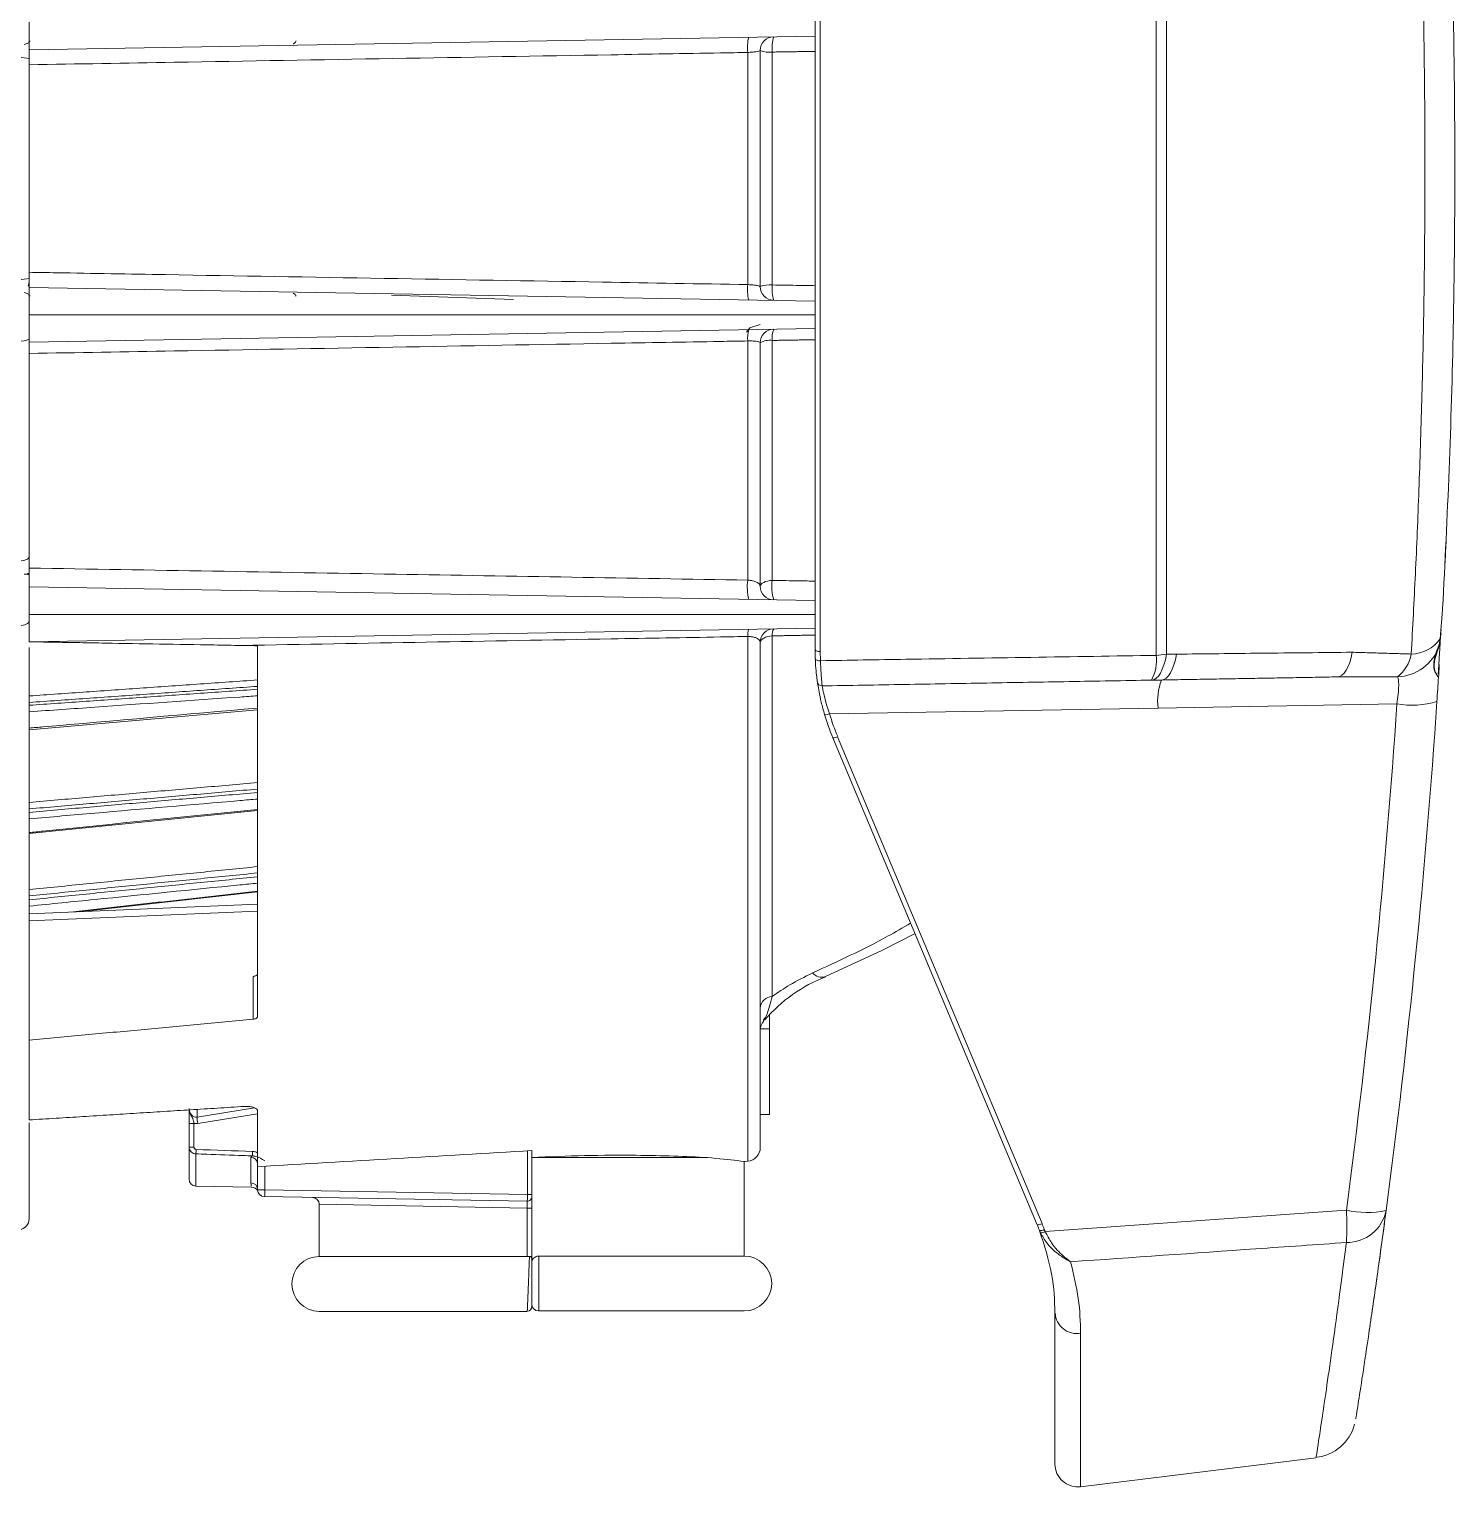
# Model space of a CAD drawing. Extents: x 11 to 120, y 2 to 94.
# Drawn here: x 96.511 to 99.631, y 37.634 to 40.824 of the extents above; entities that cross this region are included whole.
import ezdxf

# ---------------------------------------------------------------- set-up
doc = ezdxf.new("R2010")
doc.units = 0
doc.header["$MEASUREMENT"] = 0
doc.linetypes.add('SLD-Solid', pattern=[0])
doc.layers.add('OBJECT', color=7, linetype='CONTINUOUS')

msp = doc.modelspace()

# ---------------------------------------------------------------- linework, layer by layer
at = {"layer": 'OBJECT', "color": 7, "linetype": 'SLD-Solid', "lineweight": 15}
for p, q in [((98.2313, 39.4664), (98.2313, 41.5724)), ((98.2426, 41.5768), (98.2426, 39.462)), ((98.9779, 39.4535), (98.9779, 41.5853)), ((99.0002, 41.5828), (99.0002, 39.456)), ((98.2313, 40.8089), (96.5113, 40.7789)), ((98.084, 40.2649), (98.084, 40.7729)), ((98.1113, 40.7774), (98.1113, 40.2605)), ((98.1377, 40.7738), (98.1377, 40.2641)), ((96.5113, 40.7588), (96.5113, 40.746)), ((96.5113, 40.746), (96.5113, 40.2918)), ((96.5113, 40.2918), (96.5113, 40.279)), ((98.2313, 40.2289), (96.5113, 40.2589)), ((97.5713, 40.2326), (97.304, 40.2419)), ((98.2313, 40.1689), (96.5113, 40.1389)), ((96.5113, 40.1456), (96.5113, 40.1147)), ((98.084, 39.6182), (98.084, 40.1416)), ((98.1113, 40.1374), (98.1113, 39.6048)), ((98.1377, 40.1427), (98.1377, 39.6176)), ((96.5113, 40.1142), (96.5113, 39.6446)), ((99.6099, 39.6561), (99.6099, 39.6572)), ((98.2313, 39.5733), (96.5113, 39.6033)), ((98.2313, 39.5133), (96.5113, 39.4833)), ((98.084, 38.3465), (98.084, 39.4949)), ((98.1377, 39.4962), (98.1377, 38.7073)), ((99.6003, 39.4987), (99.6003, 39.5037)), ((96.5113, 39.471), (96.5113, 38.6219)), ((97.0113, 39.4746), (97.0113, 38.6637)), ((98.1113, 39.4817), (98.1113, 38.3764)), ((99.5972, 39.4315), (99.5974, 39.4336)), ((99.5956, 39.4054), (99.5956, 39.4058)), ((96.5113, 39.2909), (97.0113, 39.3346)), ((98.982, 39.3381), (98.2629, 39.3256)), ((99.5045, 39.3472), (98.982, 39.3381)), ((98.7174, 38.2072), (98.2703, 39.273)), ((98.2807, 39.2756), (98.7279, 38.2099)), ((96.5113, 39.0636), (97.0113, 39.1142)), ((96.6198, 38.8923), (97.0113, 38.9361)), ((97.0113, 38.9087), (96.5113, 38.8878)), ((97.0113, 38.8937), (96.5113, 38.8728)), ((97.0016, 38.6572), (97.0016, 38.7509)), ((98.1313, 38.6664), (98.1313, 38.6364)), ((98.1313, 38.6364), (98.1115, 38.6364)), ((98.1313, 38.6364), (98.1313, 38.4489)), ((96.5113, 38.6114), (96.5113, 38.6219)), ((96.5113, 38.4368), (96.5113, 38.6114)), ((96.8789, 38.4432), (97.0044, 38.4632)), ((96.8789, 38.4599), (96.8789, 38.4432)), ((97.0113, 38.4503), (96.8805, 38.4294)), ((97.0113, 38.456), (97.0113, 38.3348)), ((98.1113, 38.4489), (98.1313, 38.4489)), ((96.5113, 38.4306), (96.5113, 38.221)), ((96.8613, 38.4293), (96.872, 38.4293)), ((96.8613, 38.3775), (96.8613, 38.4293)), ((96.872, 38.4293), (96.872, 38.3775)), ((96.8613, 38.3775), (96.872, 38.3775)), ((96.8613, 38.3069), (96.8613, 38.3775)), ((96.8761, 38.3626), (96.8761, 38.2919)), ((96.9966, 38.299), (96.9966, 38.355)), ((97.602, 38.274), (97.602, 38.3692)), ((97.6113, 38.3698), (97.6113, 38.3625)), ((97.6113, 38.3625), (97.6113, 38.274)), ((97.9958, 38.3545), (97.6113, 38.3545)), ((98.0763, 38.3458), (98.084, 38.3465)), ((98.0763, 38.1389), (98.0763, 38.3458)), ((97.0113, 38.2841), (97.0113, 38.3348)), ((97.0273, 38.3357), (97.0273, 38.2841)), ((96.8761, 38.2919), (96.9972, 38.2898)), ((97.0113, 38.2841), (97.0273, 38.2841)), ((97.0273, 38.2841), (97.602, 38.274)), ((97.6012, 38.259), (97.0261, 38.2691)), ((97.1463, 38.2522), (97.1463, 38.138)), ((97.6011, 38.244), (97.1463, 38.2522)), ((97.602, 38.274), (97.6113, 38.274)), ((97.6113, 38.274), (97.6113, 38.269)), ((97.6113, 38.133), (97.6113, 38.269)), ((97.6011, 38.244), (97.6113, 38.244)), ((97.6011, 38.138), (97.6011, 38.244)), ((97.1463, 38.138), (97.6011, 38.138)), ((97.6063, 38.138), (97.6011, 38.138)), ((97.6113, 38.138), (97.6063, 38.138)), ((98.0763, 38.1389), (97.6263, 38.1389)), ((97.1463, 38.018), (97.6013, 38.018)), ((98.0763, 38.0189), (97.6263, 38.0189)), ((97.6263, 38.0189), (98.0503, 38.0189)), ((98.7563, 37.6839), (98.7563, 38.0138)), ((98.7563, 37.8266), (98.7563, 38.0138)), ((98.7563, 37.8184), (98.7563, 37.965)), ((98.8124, 37.9699), (98.8124, 37.6343)), ((98.8124, 37.6343), (99.3278, 37.6976))]:
    msp.add_line(p, q, dxfattribs=at)
at = {"layer": 'OBJECT', "color": 7, "linetype": 'SLD-Solid', "lineweight": 15, "flags": 128}
for points in [[(96.5113, 40.797), (96.5112, 40.7961), (96.5106, 40.7951), (96.5097, 40.7942), (96.5084, 40.7933), (96.5068, 40.7925), (96.5049, 40.7918), (96.5028, 40.7911), (96.5004, 40.7905)], [(96.5113, 40.2408), (96.5112, 40.2418), (96.5106, 40.2427), (96.5097, 40.2436), (96.5084, 40.2445), (96.5068, 40.2453), (96.5049, 40.246), (96.5028, 40.2467), (96.5004, 40.2473)], [(98.1113, 40.1779), (98.0882, 40.1706), (98.081, 40.1608)], [(96.5113, 39.6692), (96.5109, 39.6675), (96.5097, 39.6659), (96.5077, 39.6644), (96.5051, 39.6631), (96.5018, 39.6619), (96.498, 39.661), (96.4938, 39.6604), (96.4894, 39.66)], [(98.1377, 39.6176), (98.1324, 39.6171), (98.1274, 39.6162), (98.1228, 39.6149), (98.1189, 39.6133), (98.1157, 39.6115), (98.1133, 39.6094), (98.1118, 39.6071), (98.1113, 39.6048)], [(96.5113, 39.5288), (96.5109, 39.5269), (96.5097, 39.525), (96.5077, 39.5233), (96.5051, 39.5217), (96.5018, 39.5204), (96.498, 39.5193), (96.4938, 39.5186), (96.4894, 39.5181)], [(98.1377, 39.4962), (98.1324, 39.4956), (98.1274, 39.4946), (98.1228, 39.4932), (98.1189, 39.4914), (98.1157, 39.4892), (98.1133, 39.4869), (98.1118, 39.4844), (98.1113, 39.4817)], [(98.2313, 39.4664), (98.2316, 39.4655), (98.2322, 39.4646), (98.2333, 39.4638), (98.2347, 39.4631), (98.2364, 39.4626), (98.2384, 39.4622), (98.2405, 39.462), (98.2426, 39.462)], [(99.3741, 39.4064), (99.3792, 39.4074), (99.3842, 39.4102), (99.389, 39.4148), (99.3935, 39.4211), (99.3976, 39.4289), (99.4013, 39.4382), (99.4044, 39.4487), (99.4069, 39.4603)], [(98.2318, 39.4459), (98.232, 39.445), (98.2327, 39.4441), (98.2338, 39.4434), (98.2352, 39.4427), (98.2369, 39.4422), (98.2388, 39.4419), (98.2409, 39.4418), (98.243, 39.4419)], [(98.9674, 39.3993), (98.9726, 39.4003), (98.9777, 39.4033), (98.9825, 39.4082), (98.9871, 39.4148), (98.9912, 39.4231), (98.9948, 39.4328), (98.9978, 39.4439), (99.0002, 39.456)], [(98.9893, 39.3996), (98.9946, 39.4007), (98.9996, 39.4037), (99.0045, 39.4085), (99.009, 39.4151), (99.0131, 39.4234), (99.0167, 39.4331), (99.0197, 39.4441), (99.0221, 39.4562)], [(98.2544, 38.7505), (98.3788, 38.8083), (98.45, 38.8447)]]:
    msp.add_lwpolyline(points, dxfattribs=at)
at = {"layer": 'OBJECT', "color": 7, "linetype": 'SLD-Solid', "lineweight": 15}
for centre, radius, start, end in [((98.1822, 40.7836), 0.0988, 166.6502, 186.2039), ((98.1413, 40.7774), 0.03, 91, 180), ((98.2098, 40.784), 0.0728, 161.2778, 188.067), ((98.1318, 40.8286), 0.0552, 248.2911, 276.1629), ((96.4944, 40.7092), 0.0524, 71.1013, 95.4364), ((96.4944, 40.3286), 0.0524, 264.5636, 288.8987), ((98.1822, 40.2542), 0.0988, 173.7961, 193.3498), ((98.1318, 40.2092), 0.0552, 83.8371, 111.7089), ((98.1413, 40.2605), 0.03, 180, 269), ((98.2098, 40.2538), 0.0728, 171.933, 198.7222), ((98.1534, 40.1482), 0.0698, 164.9076, 185.4548), ((98.1413, 40.1374), 0.03, 91, 180), ((98.1879, 40.1488), 0.0506, 158.5305, 187.0062), ((96.4942, 40.177), 0.0358, 262.2153, 298.5928), ((98.1319, 40.1032), 0.0399, 81.6929, 121.0947), ((85.2395, 40.3771), 14.3885, 357.13206, 357.33185), ((96.5021, 39.5859), 0.0454, 78.314, 92.2382), ((98.1974, 39.6025), 0.1145, 172.1446, 193.5041), ((98.1413, 39.6048), 0.03, 180, 269), ((98.2217, 39.6022), 0.0854, 169.6709, 198.7179), ((98.1203, 39.4982), 0.0365, 159.8128, 185.2099), ((98.1413, 39.4817), 0.03, 91, 180), ((98.1636, 39.4991), 0.0261, 150.879, 186.3621), ((99.6005, 39.4978), 0.000966, 31.8447, 99.5198), ((99.6005, 39.4983), 0.000986, 32.6582, 99.8353), ((99.6011, 39.5074), 0.00107, 39.2293, 99.3104), ((99.5028, 39.5058), 0.0992, 271.8564, 340.7262), ((99.5351, 39.5354), 0.0789, 270.637, 324.3158), ((98.8857, 39.4431), 0.0928, 331.7877, 6.4197), ((98.9666, 39.6555), 0.2023, 273.1774, 279.5465), ((99.4551, 39.4712), 0.0822, 308.2544, 349.6747), ((86.4773, 40.2493), 13.1455, 356.31951, 356.43315), ((99.1097, 39.3541), 0.1287, 159.2944, 187.1549), ((98.2463, 39.3967), 0.01, 188.1824, 271), ((82.2665, 40.5073), 17.277, 352.45733, 356.14994), ((82.2543, 40.5194), 17.377, 352.45733, 356.14994), ((99.5369, 39.5368), 0.1923, 260.3251, 286.7068), ((98.2546, 39.3434), 0.0197, 262.4948, 294.769), ((98.7313, 39.4664), 0.5, 196.5572, 202.76), ((98.7326, 39.4652), 0.49, 196.5572, 202.76), ((98.2711, 39.2914), 0.0185, 267.3285, 301.2507), ((98.2464, 38.7775), 0.0282, 222.4508, 286.5671), ((98.3739, 38.4407), 0.3317, 111.0224, 139.7203), ((98.1388, 38.6798), 0.0275, 92.2886, 175.9862), ((98.1413, 38.633), 0.03, 137.3784, 179.9679), ((96.9882, 38.4486), 0.1095, 182.8091, 190.0826), ((98.0813, 38.3764), 0.03, 275, 0), ((96.8145, 38.3728), 0.0624, 350.5903, 359.5183), ((96.9966, 38.3402), 0.0148, 0.8588, 89.8729), ((96.9384, 38.3684), 0.062, 350.5612, 359.5579), ((96.8763, 38.3069), 0.015, 180, 269), ((96.9964, 38.284), 0.015, 0.1176, 89.1227), ((96.9982, 38.2752), 0.0145, 20.2639, 93.8353), ((97.0263, 38.2841), 0.015, 180, 269), ((96.9699, 38.2813), 0.0575, 347.6995, 2.7271), ((97.1313, 38.2522), 0.015, 0.0862, 89), ((97.6013, 38.269), 0.01, 269, 0), ((96.4863, 38.221), 0.025, 277, 0), ((99.4399, 38.4385), 0.2042, 257.0309, 281.6112), ((98.8925, 38.204), 0.5028, 355.9608, 4.0392), ((99.395, 38.2565), 0.0879, 269.3784, 348.1341), ((98.7183, 38.2256), 0.0185, 267.3285, 301.2507), ((98.2563, 38.0138), 0.5, 21.2102, 22.76), ((98.7237, 38.2134), 0.0187, 266.0972, 299.641), ((98.7243, 38.2098), 0.02, 270.8927, 301.8491), ((98.2576, 38.0126), 0.51, 21.2102, 22.76), ((97.1463, 38.078), 0.06, 90, 270), ((98.0763, 38.0789), 0.06, 270, 90), ((97.6008, 38.0288), 0.0105, 273.4971, 0.672), ((97.6263, 38.0339), 0.015, 180, 270), ((98.8044, 38.0174), 0.0481, 184.2989, 279.664), ((99.3181, 37.7954), 0.0971, 275.5743, 345.3623), ((98.8063, 37.6839), 0.05, 180, 277)]:
    msp.add_arc(centre, radius, start, end, dxfattribs=at)
for centre, major_axis, ratio, start_param, end_param in [((96.4963, 40.2743), (0, 0.025), 0.6, 4.158367, 4.712389), ((96.8763, 38.4612), (-0.002, 0.0181), 0.822743, 1.439441, 3.181279), ((96.8754, 38.4612), (-0.0053, 0.0318), 0.929595, 2.851712, 3.134424), ((115.0048, 40.4789), (37.5393, 0), 0.064085, 4.208421, 4.212173), ((80.3001, 40.5189), (30.3646, 0), 0.08615, 5.295177, 5.319034), ((97.6013, 38.274), (0.0002, 0.015), 0.044174, 3.141335, 4.713288)]:
    msp.add_ellipse(centre, major_axis=major_axis, ratio=ratio, start_param=start_param, end_param=end_param, dxfattribs=at)
for points, knots in [([(99.536, 39.4565), (99.5391, 39.5144), (99.5453, 39.6307), (99.5531, 39.8167), (99.5594, 40.0108), (99.5636, 40.2035), (99.5657, 40.3912), (99.5661, 40.573), (99.5647, 40.7567), (99.5606, 40.9909), (99.5536, 41.216), (99.5443, 41.4284), (99.5388, 41.5309), (99.536, 41.5823)], [0, 0, 0, 0, 0.088396, 0.177531, 0.26901, 0.361303, 0.442162, 0.523579, 0.606757, 0.690543, 0.843256, 0.921374, 1, 1, 1, 1]), ([(99.6046, 41.4829), (99.6095, 41.3869), (99.6194, 41.1927), (99.6271, 40.9269), (99.6306, 40.7045), (99.6316, 40.5286), (99.6308, 40.3508), (99.6275, 40.1255), (99.6197, 39.854), (99.6097, 39.6561), (99.6046, 39.5559)], [0, 0, 0, 0, 0.158308, 0.320393, 0.4075, 0.494607, 0.584228, 0.67385, 0.834938, 1, 1, 1, 1]), ([(96.5113, 40.8389), (96.5113, 40.8327), (96.5113, 40.8197), (96.5113, 40.802), (96.5113, 40.788), (96.5113, 40.7801), (96.5113, 40.7793), (96.5113, 40.7789)], [0, 0, 0, 0, 0.19834, 0.412972, 0.627088, 0.843128, 1, 1, 1, 1]), ([(96.5113, 40.7796), (96.5113, 40.7766), (96.5113, 40.7698), (96.5113, 40.7627), (96.5113, 40.7588)], [0, 0, 0, 0, 0.44355, 1, 1, 1, 1]), ([(96.5113, 40.746), (96.5113, 40.7494), (96.5113, 40.7561), (96.5113, 40.7656), (96.5113, 40.773), (96.5113, 40.778), (96.5113, 40.7786), (96.5113, 40.7789)], [0, 0, 0, 0, 0.201236, 0.402473, 0.603771, 0.805625, 1, 1, 1, 1]), ([(98.084, 40.7729), (98.064, 40.7726), (97.9645, 40.7709), (97.5462, 40.7637), (97.0419, 40.7551), (96.6173, 40.7478), (96.5113, 40.746)], [0, 0, 0, 0, 0.037994, 0.189972, 0.797883, 1, 1, 1, 1]), ([(97.0958, 40.7985), (97.0954, 40.7976), (97.0944, 40.7957), (97.0924, 40.7935), (97.0904, 40.7923), (97.0894, 40.792), (97.0892, 40.7919)], [0, 0, 0, 0, 0.341646, 0.685991, 0.955028, 1, 1, 1, 1]), ([(98.1113, 40.7774), (98.1113, 40.7772), (98.1111, 40.7766), (98.1085, 40.7756), (98.1024, 40.7744), (98.094, 40.7735), (98.0873, 40.7731), (98.084, 40.7729)], [0, 0, 0, 0, 0.09404, 0.324106, 0.551552, 0.776448, 1, 1, 1, 1]), ([(96.5113, 40.2918), (96.5313, 40.2915), (96.6308, 40.2898), (97.0491, 40.2826), (97.5534, 40.274), (97.978, 40.2667), (98.084, 40.2649)], [0, 0, 0, 0, 0.037994, 0.189972, 0.797883, 1, 1, 1, 1]), ([(96.5113, 40.2589), (96.5113, 40.2592), (96.5113, 40.2599), (96.5113, 40.2651), (96.5113, 40.2727), (96.5113, 40.2821), (96.5113, 40.2886), (96.5113, 40.2918)], [0, 0, 0, 0, 0.203185, 0.40639, 0.609063, 0.81092, 1, 1, 1, 1]), ([(96.5113, 40.2589), (96.5113, 40.2583), (96.5113, 40.2572), (96.5113, 40.2475), (96.5113, 40.2327), (96.5113, 40.2155), (96.5113, 40.2038), (96.5113, 40.1989)], [0, 0, 0, 0, 0.19834, 0.412972, 0.627088, 0.843128, 1, 1, 1, 1]), ([(98.084, 40.2649), (98.0852, 40.2648), (98.0898, 40.2646), (98.0974, 40.264), (98.1051, 40.2629), (98.1103, 40.2617), (98.111, 40.2609), (98.1113, 40.2605)], [0, 0, 0, 0, 0.083576, 0.309293, 0.537976, 0.768631, 1, 1, 1, 1]), ([(98.1377, 40.2641), (98.1575, 40.2637), (98.1887, 40.2632), (98.22, 40.2627), (98.2313, 40.2625)], [0, 0, 0, 0, 0.635541, 1, 1, 1, 1]), ([(97.0892, 40.2459), (97.0894, 40.2459), (97.0904, 40.2455), (97.0924, 40.2443), (97.0944, 40.2421), (97.0954, 40.2402), (97.0958, 40.2393)], [0, 0, 0, 0, 0.044972, 0.314009, 0.658354, 1, 1, 1, 1]), ([(96.5113, 40.1989), (96.5113, 40.1927), (96.5113, 40.1797), (96.5113, 40.162), (96.5113, 40.148), (96.5113, 40.1401), (96.5113, 40.1393), (96.5113, 40.1389)], [0, 0, 0, 0, 0.19834, 0.412972, 0.627088, 0.843128, 1, 1, 1, 1]), ([(96.5113, 40.1989), (96.9213, 40.1989), (97.3722, 40.1989), (97.8641, 40.1989), (97.9871, 40.1989), (98.1096, 40.1989), (98.1909, 40.1989), (98.2313, 40.1989)], [0, 0, 0, 0, 0.71491, 0.786401, 0.857893, 0.929384, 1, 1, 1, 1]), ([(98.084, 40.1416), (98.064, 40.1412), (97.9644, 40.1395), (97.546, 40.1322), (97.0417, 40.1234), (96.6171, 40.116), (96.5113, 40.1142)], [0, 0, 0, 0, 0.038008, 0.190039, 0.798163, 1, 1, 1, 1]), ([(96.5113, 40.1142), (96.5113, 40.1174), (96.5113, 40.1239), (96.5113, 40.1319), (96.5113, 40.1372), (96.5113, 40.1388), (96.5113, 40.1389), (96.5113, 40.1389)], [0, 0, 0, 0, 0.240895, 0.481776, 0.723046, 0.965176, 1, 1, 1, 1]), ([(98.1113, 40.1374), (98.1113, 40.1376), (98.1111, 40.1385), (98.1084, 40.1397), (98.1023, 40.1409), (98.0939, 40.1416), (98.0873, 40.1416), (98.084, 40.1416)], [0, 0, 0, 0, 0.104475, 0.335959, 0.561004, 0.781448, 1, 1, 1, 1]), ([(96.5113, 39.6692), (96.5113, 39.661), (96.5113, 39.6483), (96.5113, 39.6351), (96.5113, 39.6304)], [0, 0, 0, 0, 0.642386, 1, 1, 1, 1]), ([(96.5113, 39.6446), (96.7789, 39.6401), (97.3032, 39.6313), (97.8273, 39.6225), (98.084, 39.6182)], [0, 0, 0, 0, 0.510403, 1, 1, 1, 1]), ([(96.5113, 39.6033), (96.5113, 39.6036), (96.5113, 39.6043), (96.5113, 39.6095), (96.5113, 39.6171), (96.5113, 39.6266), (96.5113, 39.6362), (96.5113, 39.642), (96.5113, 39.6446)], [0, 0, 0, 0, 0.173469, 0.346958, 0.519882, 0.691915, 0.863313, 1, 1, 1, 1]), ([(96.5113, 39.6033), (96.5113, 39.6027), (96.5113, 39.6016), (96.5113, 39.5919), (96.5113, 39.5771), (96.5113, 39.5599), (96.5113, 39.5482), (96.5113, 39.5433)], [0, 0, 0, 0, 0.19834, 0.412972, 0.627088, 0.843128, 1, 1, 1, 1]), ([(98.1113, 39.6048), (98.111, 39.6064), (98.1102, 39.6094), (98.1043, 39.6136), (98.0962, 39.6165), (98.089, 39.6177), (98.0853, 39.6181), (98.0842, 39.6182), (98.084, 39.6182)], [0, 0, 0, 0, 0.279064, 0.547769, 0.784502, 0.941814, 0.984377, 1, 1, 1, 1]), ([(98.1377, 39.6176), (98.1575, 39.6172), (98.1887, 39.6167), (98.2199, 39.6162), (98.2313, 39.616)], [0, 0, 0, 0, 0.634031, 1, 1, 1, 1]), ([(96.5113, 39.5433), (96.5113, 39.5371), (96.5113, 39.5241), (96.5113, 39.5063), (96.5113, 39.4924), (96.5113, 39.4845), (96.5113, 39.4836), (96.5113, 39.4833)], [0, 0, 0, 0, 0.19834, 0.412972, 0.627088, 0.843128, 1, 1, 1, 1]), ([(96.5113, 39.5433), (96.9213, 39.5433), (97.3722, 39.5433), (97.8641, 39.5433), (97.9871, 39.5433), (98.1096, 39.5433), (98.1909, 39.5433), (98.2313, 39.5433)], [0, 0, 0, 0, 0.71491, 0.786401, 0.857893, 0.929384, 1, 1, 1, 1]), ([(98.084, 39.4949), (98.064, 39.4945), (97.9645, 39.4927), (97.5951, 39.4862), (97.2456, 39.48), (96.9758, 39.4752)], [0, 0, 0, 0, 0.053919, 0.269597, 1, 1, 1, 1]), ([(98.084, 39.4949), (98.0866, 39.4948), (98.0898, 39.4946), (98.0955, 39.4938), (98.1014, 39.4923), (98.1074, 39.4892), (98.1108, 39.4855), (98.1112, 39.4829), (98.1113, 39.4817)], [0, 0, 0, 0, 0.146052, 0.170601, 0.352518, 0.560068, 0.807091, 1, 1, 1, 1]), ([(99.5964, 39.4336), (99.5964, 39.4341), (99.5969, 39.4419), (99.5983, 39.4652), (99.5998, 39.4894), (99.6003, 39.4987)], [0, 0, 0, 0, 0.037474, 0.628109, 1, 1, 1, 1]), ([(96.9758, 39.4752), (96.9559, 39.4755), (96.8565, 39.4773), (96.7384, 39.4793), (96.6281, 39.4812), (96.5886, 39.4819), (96.5624, 39.4824), (96.5449, 39.4827), (96.5333, 39.4829), (96.5256, 39.483), (96.5205, 39.4831), (96.5171, 39.4832), (96.5148, 39.4832), (96.5133, 39.4833), (96.5122, 39.4833), (96.5116, 39.4833), (96.5114, 39.4833), (96.5114, 39.4833), (96.5113, 39.4833)], [0, 0, 0, 0, 0.127433, 0.63719, 0.757481, 0.837833, 0.891511, 0.927378, 0.951357, 0.967404, 0.978161, 0.985394, 0.990279, 0.993605, 0.996866, 0.998214, 0.999323, 1, 1, 1, 1]), ([(99.0221, 39.4562), (99.0838, 39.4569), (99.2122, 39.4583), (99.3403, 39.4596), (99.4069, 39.4603)], [0, 0, 0, 0, 0.480478, 1, 1, 1, 1]), ([(99.5955, 39.4739), (99.591, 39.4612), (99.5829, 39.4386), (99.5872, 39.416), (99.5943, 39.408), (99.5946, 39.4069), (99.5946, 39.4067)], [0, 0, 0, 0, 0.35074, 0.624871, 0.939556, 1, 1, 1, 1]), ([(99.5956, 39.4056), (99.5936, 39.4079), (99.5902, 39.412), (99.5835, 39.4329), (99.5904, 39.4535), (99.5949, 39.4682), (99.5964, 39.4731)], [0, 0, 0, 0, 0.356931, 0.612992, 0.87017, 1, 1, 1, 1]), ([(98.2364, 39.3952), (98.2363, 39.3962), (98.236, 39.3983), (98.234, 39.4138), (98.2324, 39.4314), (98.2319, 39.4432), (98.2318, 39.4459)], [0, 0, 0, 0, 0.301009, 0.601823, 0.907075, 1, 1, 1, 1]), ([(98.243, 39.4419), (98.3052, 39.4429), (98.5502, 39.4468), (98.7951, 39.4506), (98.9779, 39.4535)], [0, 0, 0, 0, 0.25403, 1, 1, 1, 1]), ([(98.243, 39.4419), (98.2434, 39.4324), (98.2443, 39.4133), (98.2461, 39.3943), (98.2467, 39.3872), (98.2465, 39.3868), (98.2465, 39.3867)], [0, 0, 0, 0, 0.302947, 0.605662, 0.913216, 1, 1, 1, 1]), ([(99.5045, 39.3472), (99.5056, 39.3545), (99.5078, 39.3691), (99.5088, 39.3877), (99.5082, 39.4008), (99.5067, 39.4048), (99.506, 39.4067)], [0, 0, 0, 0, 0.262327, 0.524834, 0.784589, 1, 1, 1, 1]), ([(99.5956, 39.4056), (99.5956, 39.4055), (99.5945, 39.3888), (99.5933, 39.3707), (99.5921, 39.3526)], [0, 0, 0, 0, 0.008018, 1, 1, 1, 1]), ([(97.0113, 39.3651), (96.9984, 39.3642), (96.8795, 39.3559), (96.7128, 39.3442), (96.5592, 39.3334), (96.5113, 39.3301)], [0, 0, 0, 0, 0.077897, 0.713096, 1, 1, 1, 1]), ([(98.2521, 39.3239), (98.2495, 39.3332), (98.2444, 39.3517), (98.2397, 39.3749), (98.2371, 39.3905), (98.2365, 39.3951), (98.2364, 39.3952), (98.2364, 39.3952)], [0, 0, 0, 0, 0.247397, 0.49508, 0.735442, 0.96735, 1, 1, 1, 1]), ([(98.2465, 39.3867), (98.2468, 39.3859), (98.2473, 39.3843), (98.2498, 39.3721), (98.2541, 39.3542), (98.2589, 39.3374), (98.2622, 39.3277), (98.2629, 39.3256)], [0, 0, 0, 0, 0.231454, 0.4628, 0.696832, 0.93503, 1, 1, 1, 1]), ([(96.5113, 39.2943), (96.5214, 39.2952), (96.688, 39.3098), (96.8547, 39.3244), (97.0113, 39.3381)], [0, 0, 0, 0, 0.060204, 1, 1, 1, 1]), ([(97.0113, 39.1391), (96.9984, 39.138), (96.8795, 39.1277), (96.7128, 39.1133), (96.5592, 39.0999), (96.5113, 39.0958)], [0, 0, 0, 0, 0.077897, 0.713096, 1, 1, 1, 1]), ([(96.5113, 39.0658), (96.5214, 39.0668), (96.688, 39.0837), (96.8547, 39.1006), (97.0113, 39.1165)], [0, 0, 0, 0, 0.060204, 1, 1, 1, 1]), ([(97.0113, 38.9551), (96.9984, 38.9538), (96.8795, 38.9418), (96.7128, 38.925), (96.5592, 38.9096), (96.5113, 38.9048)], [0, 0, 0, 0, 0.077897, 0.713096, 1, 1, 1, 1]), ([(98.2256, 38.7585), (98.281, 38.7839), (98.3538, 38.8173), (98.4236, 38.8578), (98.4404, 38.8676)], [0, 0, 0, 0, 0.759997, 1, 1, 1, 1]), ([(98.1377, 38.7073), (98.1501, 38.7158), (98.1765, 38.734), (98.2086, 38.75), (98.2256, 38.7585)], [0, 0, 0, 0, 0.468953, 1, 1, 1, 1]), ([(97.0016, 38.7509), (97.0028, 38.7511), (97.005, 38.7515), (97.008, 38.7529), (97.0102, 38.7547), (97.0112, 38.7564), (97.0113, 38.7574), (97.0113, 38.7577)], [0, 0, 0, 0, 0.220975, 0.441907, 0.663713, 0.88522, 1, 1, 1, 1]), ([(98.1377, 38.7073), (98.1336, 38.6923), (98.126, 38.6647), (98.1213, 38.6591), (98.1192, 38.6566)], [0, 0, 0, 0, 0.545062, 1, 1, 1, 1]), ([(97.0113, 38.6637), (97.0112, 38.663), (97.011, 38.6617), (97.0093, 38.6598), (97.0067, 38.6583), (97.004, 38.6575), (97.0023, 38.6573), (97.0016, 38.6572)], [0, 0, 0, 0, 0.219651, 0.439264, 0.659733, 0.880541, 1, 1, 1, 1]), ([(96.8613, 38.4293), (96.8613, 38.4323), (96.8613, 38.4383), (96.8613, 38.4474), (96.8613, 38.4546), (96.8613, 38.4591), (96.8613, 38.4615), (96.8613, 38.4619), (96.8613, 38.462)], [0, 0, 0, 0, 0.200862, 0.401267, 0.697466, 0.940512, 0.995515, 1, 1, 1, 1]), ([(96.8617, 38.4588), (96.8618, 38.4577), (96.8621, 38.4546), (96.8646, 38.448), (96.8691, 38.442), (96.8714, 38.4349), (96.8718, 38.431), (96.872, 38.4293)], [0, 0, 0, 0, 0.102883, 0.292772, 0.671338, 0.856543, 1, 1, 1, 1]), ([(97.0113, 38.456), (97.0112, 38.4567), (97.011, 38.4589), (97.0078, 38.4621), (97.0012, 38.4649), (96.9924, 38.4666), (96.9856, 38.4665), (96.9823, 38.4664)], [0, 0, 0, 0, 0.119375, 0.340233, 0.560698, 0.78033, 1, 1, 1, 1]), ([(96.8761, 38.3626), (96.8744, 38.3628), (96.871, 38.3632), (96.8666, 38.3659), (96.8633, 38.3697), (96.8616, 38.3738), (96.8614, 38.3765), (96.8613, 38.3775)], [0, 0, 0, 0, 0.218103, 0.434226, 0.651153, 0.868897, 1, 1, 1, 1]), ([(96.872, 38.3775), (96.8721, 38.3769), (96.8722, 38.3757), (96.8731, 38.3741), (96.8744, 38.3729), (96.8758, 38.3723), (96.8767, 38.3723), (96.8769, 38.3723)], [0, 0, 0, 0, 0.227073, 0.454163, 0.680044, 0.9, 1, 1, 1, 1]), ([(96.9996, 38.3582), (96.9929, 38.3585), (96.9597, 38.3596), (96.9185, 38.3611), (96.884, 38.3623), (96.8761, 38.3626)], [0, 0, 0, 0, 0.161514, 0.807571, 1, 1, 1, 1]), ([(96.9966, 38.355), (96.9969, 38.3559), (96.9973, 38.357), (96.9991, 38.358), (96.9996, 38.3582)], [0, 0, 0, 0, 0.767547, 1, 1, 1, 1]), ([(97.0273, 38.3476), (97.0273, 38.3476), (97.0205, 38.351), (97.0121, 38.3569), (97.0021, 38.3579), (96.9996, 38.3582)], [0, 0, 0, 0, 0.005395, 0.748175, 1, 1, 1, 1]), ([(97.0004, 38.3679), (97.0037, 38.3677), (97.0076, 38.3674), (97.0108, 38.3653), (97.0113, 38.365)], [0, 0, 0, 0, 0.833403, 1, 1, 1, 1]), ([(97.6113, 38.3545), (97.6503, 38.3562), (97.7293, 38.3597), (97.8338, 38.3599), (97.9253, 38.3579), (97.972, 38.3557), (97.9958, 38.3545)], [0, 0, 0, 0, 0.269196, 0.546082, 0.769543, 1, 1, 1, 1]), ([(97.9958, 38.3545), (98.0199, 38.3521), (98.0628, 38.3477), (98.0816, 38.3452), (98.0763, 38.3458), (98.0763, 38.3458)], [0, 0, 0, 0, 0.562072, 0.999971, 1, 1, 1, 1]), ([(96.9973, 38.2929), (96.9974, 38.292), (96.9977, 38.2901), (96.997, 38.296), (96.9966, 38.299)], [0, 0, 0, 0, 0.483741, 1, 1, 1, 1]), ([(97.012, 38.2796), (97.0121, 38.2795), (97.0121, 38.2793), (97.012, 38.2799), (97.012, 38.2802)], [0, 0, 0, 0, 0.420552, 1, 1, 1, 1]), ([(97.6011, 38.244), (97.6011, 38.2451), (97.6011, 38.2479), (97.6011, 38.2521), (97.6011, 38.256), (97.6011, 38.2585), (97.6011, 38.2589), (97.6012, 38.259)], [0, 0, 0, 0, 0.141198, 0.355829, 0.570488, 0.785223, 1, 1, 1, 1]), ([(97.6113, 38.269), (97.6113, 38.2688), (97.6113, 38.2682), (97.6113, 38.2639), (97.6113, 38.2575), (97.6113, 38.2505), (97.6113, 38.2459), (97.6113, 38.244)], [0, 0, 0, 0, 0.214738, 0.429479, 0.644166, 0.858813, 1, 1, 1, 1]), ([(99.481, 38.2384), (99.4738, 38.1856), (99.4595, 38.0799), (99.4416, 37.958), (99.4273, 37.8639), (99.4183, 37.8061), (99.4141, 37.7798), (99.4147, 37.7836), (99.4148, 37.7844)], [0, 0, 0, 0, 0.19029, 0.381169, 0.571437, 0.761853, 0.952888, 1, 1, 1, 1]), ([(98.7563, 38.0138), (98.7554, 38.0418), (98.7535, 38.0982), (98.7329, 38.1624), (98.7225, 38.1947)], [0, 0, 0, 0, 0.497068, 1, 1, 1, 1]), ([(98.7905, 38.1265), (98.7904, 38.1266), (98.7895, 38.127), (98.7869, 38.1283), (98.7778, 38.1331), (98.7606, 38.1447), (98.7393, 38.1641), (98.7288, 38.1824), (98.7246, 38.1897)], [0, 0, 0, 0, 0.003811, 0.036464, 0.111775, 0.383706, 0.753032, 1, 1, 1, 1]), ([(98.7348, 38.1927), (98.7393, 38.1842), (98.7505, 38.1626), (98.7704, 38.1422), (98.7844, 38.1308), (98.7896, 38.1271), (98.7904, 38.1266), (98.7905, 38.1265)], [0, 0, 0, 0, 0.291275, 0.731777, 0.961023, 0.995992, 1, 1, 1, 1]), ([(99.4773, 38.2104), (99.4735, 38.1826), (99.4659, 38.1268), (99.4569, 38.0632), (99.4499, 38.0147), (99.4457, 37.9862), (99.4439, 37.974), (99.4442, 37.9763), (99.4443, 37.9765)], [0, 0, 0, 0, 0.193962, 0.387924, 0.5875, 0.787075, 0.981047, 1, 1, 1, 1]), ([(99.394, 38.1686), (99.328, 38.164), (99.1268, 38.1499), (98.9256, 38.1359), (98.7905, 38.1265)], [0, 0, 0, 0, 0.328344, 1, 1, 1, 1]), ([(99.3277, 37.698), (99.328, 37.6996), (99.3285, 37.7028), (99.3329, 37.732), (99.34, 37.7785), (99.3498, 37.8447), (99.3622, 37.9314), (99.377, 38.0374), (99.3883, 38.1248), (99.394, 38.1686)], [0, 0, 0, 0, 0.138278, 0.276579, 0.415839, 0.558106, 0.701403, 0.850123, 1, 1, 1, 1]), ([(97.6015, 38.0188), (97.6015, 38.0188), (97.6015, 38.0185), (97.6017, 38.0222), (97.602, 38.0297), (97.6025, 38.0419), (97.6031, 38.0568), (97.6037, 38.0714), (97.6043, 38.0861), (97.6048, 38.0998), (97.6052, 38.1117), (97.6056, 38.1216), (97.6059, 38.129), (97.6062, 38.1346), (97.6062, 38.1355), (97.6062, 38.1359)], [0, 0, 0, 0, 0.020974, 0.099419, 0.187608, 0.303941, 0.391795, 0.481358, 0.566448, 0.648251, 0.726766, 0.801993, 0.873935, 0.942593, 1, 1, 1, 1]), ([(97.6063, 38.138), (97.607, 38.138), (97.6083, 38.1378), (97.61, 38.1366), (97.6111, 38.135), (97.6113, 38.1337), (97.6113, 38.133)], [0, 0, 0, 0, 0.249883, 0.499773, 0.749881, 1, 1, 1, 1]), ([(97.6113, 38.1239), (97.6115, 38.1256), (97.6118, 38.129), (97.6144, 38.1335), (97.6182, 38.1368), (97.6225, 38.1386), (97.6252, 38.1388), (97.6263, 38.1389)], [0, 0, 0, 0, 0.214673, 0.429346, 0.644013, 0.85865, 1, 1, 1, 1]), ([(97.6113, 38.133), (97.6113, 38.1328), (97.6113, 38.1323), (97.6113, 38.1284), (97.6113, 38.1225), (97.6113, 38.1146), (97.6113, 38.1052), (97.6113, 38.0947), (97.6113, 38.0836), (97.6113, 38.0725), (97.6113, 38.0618), (97.6113, 38.0521), (97.6113, 38.0436), (97.6113, 38.0367), (97.6113, 38.0315), (97.6113, 38.0298), (97.6113, 38.029)], [0, 0, 0, 0, 0.074498, 0.148565, 0.222385, 0.296095, 0.369016, 0.441766, 0.513507, 0.585083, 0.655531, 0.72587, 0.79509, 0.864284, 0.932517, 1, 1, 1, 1]), ([(97.6113, 38.0339), (97.6113, 38.0341), (97.6113, 38.0346), (97.6113, 38.0398), (97.6113, 38.0499), (97.6113, 38.0632), (97.6113, 38.0784), (97.6113, 38.0936), (97.6113, 38.1072), (97.6113, 38.1175), (97.6113, 38.123), (97.6113, 38.1237), (97.6113, 38.1239)], [0, 0, 0, 0, 0.067331, 0.174866, 0.282356, 0.389819, 0.497281, 0.604771, 0.712306, 0.819888, 0.927502, 1, 1, 1, 1]), ([(97.6263, 38.1389), (97.6264, 38.1386), (97.6265, 38.1378), (97.6266, 38.1303), (97.6267, 38.1166), (97.6268, 38.0985), (97.6268, 38.0782), (97.6268, 38.058), (97.6267, 38.0402), (97.6266, 38.0268), (97.6265, 38.0199), (97.6264, 38.0192), (97.6263, 38.0189)], [0, 0, 0, 0, 0.074073, 0.181495, 0.288894, 0.396252, 0.503568, 0.610858, 0.718143, 0.825449, 0.932792, 1, 1, 1, 1]), ([(98.7905, 38.1265), (98.7971, 38.0992), (98.8104, 38.0442), (98.8117, 37.9948), (98.8124, 37.9699)], [0, 0, 0, 0, 0.497922, 1, 1, 1, 1]), ([(98.7563, 37.965), (98.7563, 37.9771), (98.7563, 37.9946), (98.7563, 38.0093), (98.7563, 38.0138)], [0, 0, 0, 0, 0.695283, 1, 1, 1, 1]), ([(98.7563, 37.7436), (98.7563, 37.748), (98.7563, 37.7603), (98.7563, 37.7871), (98.7563, 37.8086), (98.7563, 37.8184)], [0, 0, 0, 0, 0.229912, 0.649087, 1, 1, 1, 1])]:
    msp.add_open_spline(points, degree=3, knots=knots, dxfattribs=at)
for points in [[(96.5136, 40.7975), (96.5113, 40.7975)], [(98.2313, 40.7753), (98.1377, 40.7738)], [(96.5113, 40.279), (96.5113, 40.2589)], [(96.5113, 40.2403), (96.5137, 40.2403)], [(96.5113, 40.1904), (96.5113, 40.1808)], [(98.2313, 40.1443), (98.1377, 40.1427)], [(96.5074, 39.6323), (96.5113, 39.6325)], [(96.5113, 39.6304), (96.5113, 39.6125)], [(96.5113, 39.5585), (96.5113, 39.5433)], [(99.6013, 39.5155), (99.6046, 39.5559)], [(98.2313, 39.4979), (98.1377, 39.4962)], [(99.5992, 39.4894), (99.6013, 39.5151)], [(99.6003, 39.4987), (99.6004, 39.4993)], [(99.6004, 39.4993), (99.6009, 39.5085)], [(99.6013, 39.5155), (99.6013, 39.5151)], [(99.6013, 39.4983), (99.6014, 39.4989)], [(97.0113, 39.4746), (96.9758, 39.4752)], [(98.2318, 39.4459), (98.2313, 39.4664)], [(98.2426, 39.462), (98.243, 39.4419)], [(99.4069, 39.4603), (99.536, 39.4565)], [(99.5964, 39.4731), (99.5992, 39.4894)], [(99.0002, 39.456), (99.0221, 39.4562)], [(99.595, 39.4128), (99.5964, 39.4336)], [(96.5113, 39.3646), (97.0113, 39.3997)], [(98.9674, 39.3993), (98.2465, 39.3867)], [(98.9893, 39.3996), (98.9674, 39.3993)], [(99.3741, 39.4064), (98.9893, 39.3996)], [(99.506, 39.4067), (99.3741, 39.4064)], [(99.5956, 39.406), (99.5956, 39.4056)], [(97.0113, 39.3856), (96.5113, 39.3505)], [(96.5113, 39.3442), (97.0113, 39.3793)], [(96.5113, 39.1317), (97.0113, 39.175)], [(97.0113, 39.1609), (96.5113, 39.1175)], [(96.5113, 39.11), (97.0113, 39.1534)], [(96.5113, 38.9409), (97.0113, 38.9912)], [(97.0113, 38.9774), (96.5113, 38.9272)], [(96.5113, 38.9186), (97.0113, 38.9689)], [(96.6017, 38.8916), (97.0113, 38.9374)], [(97.0016, 38.6572), (96.5113, 38.6114)], [(98.1192, 38.6566), (98.118, 38.6545)], [(96.5113, 38.4368), (96.9823, 38.4664)], [(98.7348, 38.1927), (99.394, 38.2394)], [(98.7246, 38.1897), (98.7225, 38.1947)], [(98.733, 38.1971), (98.7348, 38.1927)], [(97.6062, 38.1359), (97.6063, 38.138)], [(97.6014, 38.0193), (97.6015, 38.0188)]]:
    msp.add_open_spline(points, degree=1, dxfattribs=at)

doc.saveas('drawing.dxf')
